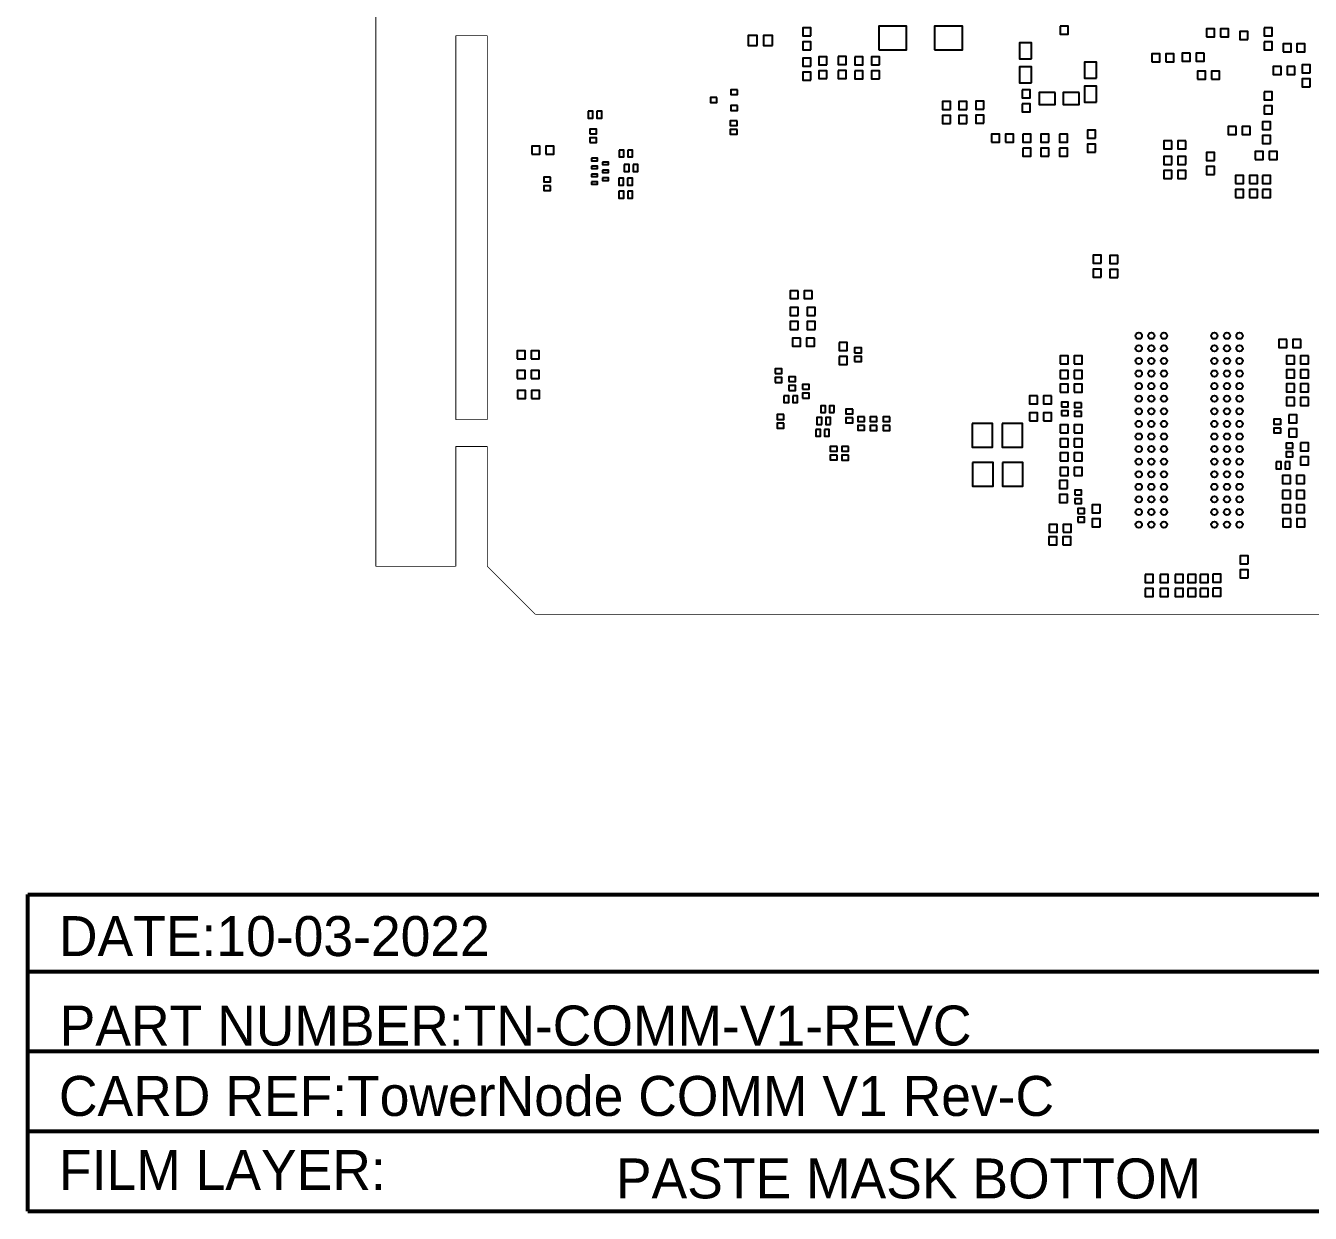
# Model space of a CAD drawing. Extents: x -29 to 115, y -38 to 102.
# Drawn here: x -29.3 to 52.3, y -38.1 to 37.4 of the extents above; entities that cross this region are included whole.
import ezdxf

# ---------------------------------------------------------------- set-up
doc = ezdxf.new("R2010")
doc.units = 0
for name, color, linetype in [('BG_OUTLINE', 254, 'CONTINUOUS'), ('DF_FILM_LABEL_OUTLINE', 85, 'CONTINUOUS'), ('PG_PASTEMASK_BOTTOM', 85, 'CONTINUOUS'), ('PIN_PASTEMASK_BOTTOM', 85, 'CONTINUOUS')]:
    doc.layers.add(name, color=color, linetype=linetype)

msp = doc.modelspace()

# ---------------------------------------------------------------- linework, layer by layer
at = {"layer": 'BG_OUTLINE', "const_width": 0.0508}
for points in [[(-7.079996, 98.552), (-7.079996, 3.048)], [(-1.999996, 36.7792), (-1.999996, 12.3698)], [(-1.999996, 36.7792), (0, 36.7792)], [(0, 36.7792), (0, 12.3698)], [(-1.999996, 12.3698), (0, 12.3698)], [(-1.999996, 10.668), (-1.999996, 3.048)], [(-1.999996, 10.668), (0, 10.668)], [(0, 10.668), (0, 3.048)], [(-7.079996, 3.048), (-1.999996, 3.048)], [(3.048, 0), (0, 3.048)], [(3.048, 0), (85.852, 0)], [(3.048, -0.000406), (85.851187, -0.000406)]]:
    msp.add_lwpolyline(points, dxfattribs=at)
at = {"layer": 'DF_FILM_LABEL_OUTLINE', "const_width": 0.254}
for points in [[(-29.197605, -17.795189), (-29.197605, -37.945263)], [(-29.197605, -17.828463), (114.439395, -17.828463)], [(-29.197605, -22.705263), (114.426695, -22.705263)], [(-29.197605, -27.785263), (114.401295, -27.785263)], [(-29.197605, -32.865263), (114.439395, -32.865263)], [(114.439395, -37.945263), (-29.197605, -37.945263)]]:
    msp.add_lwpolyline(points, dxfattribs=at)
at = {"layer": 'PIN_PASTEMASK_BOTTOM'}
for points in [[(17.143247, 36.16137), (17.143247, 36.79129), (16.583177, 36.79129), (16.583177, 36.16137)], [(18.113019, 36.16137), (18.113019, 36.79129), (17.552949, 36.79129), (17.552949, 36.16137)], [(20.554493, 36.758778), (20.554493, 37.266778), (20.046493, 37.266778), (20.046493, 36.758778)], [(24.867006, 35.868153), (26.645006, 35.868153), (26.645006, 37.392153), (24.867006, 37.392153)], [(28.423006, 35.868153), (30.201006, 35.868153), (30.201006, 37.392153), (28.423006, 37.392153)], [(36.406811, 37.382602), (36.406811, 36.874602), (36.914811, 36.874602), (36.914811, 37.382602)], [(45.703211, 36.696802), (46.211211, 36.696802), (46.211211, 37.204802), (45.703211, 37.204802)], [(46.592211, 36.696802), (47.100211, 36.696802), (47.100211, 37.204802), (46.592211, 37.204802)], [(48.319411, 36.544402), (48.319411, 37.052402), (47.811411, 37.052402), (47.811411, 36.544402)], [(49.360811, 37.281002), (49.360811, 36.773002), (49.868811, 36.773002), (49.868811, 37.281002)], [(20.554493, 35.869778), (20.554493, 36.377778), (20.046493, 36.377778), (20.046493, 35.869778)], [(34.578011, 35.299802), (34.578011, 36.315802), (33.816011, 36.315802), (33.816011, 35.299802)], [(49.360811, 36.392002), (49.360811, 35.884002), (49.868811, 35.884002), (49.868811, 36.392002)], [(50.554611, 35.757002), (51.062611, 35.757002), (51.062611, 36.265002), (50.554611, 36.265002)], [(51.443611, 35.757002), (51.951611, 35.757002), (51.951611, 36.265002), (51.443611, 36.265002)], [(20.554594, 34.843212), (20.554594, 35.351212), (20.046594, 35.351212), (20.046594, 34.843212)], [(21.57222, 34.934246), (21.57222, 35.442246), (21.06422, 35.442246), (21.06422, 34.934246)], [(22.29805, 35.44377), (22.29805, 34.93577), (22.80605, 34.93577), (22.80605, 35.44377)], [(23.350118, 35.437369), (23.350118, 34.929369), (23.858118, 34.929369), (23.858118, 35.437369)], [(24.923191, 34.932214), (24.923191, 35.440214), (24.415191, 35.440214), (24.415191, 34.932214)], [(42.223411, 35.122002), (42.731411, 35.122002), (42.731411, 35.630002), (42.223411, 35.630002)], [(43.112411, 35.122002), (43.620411, 35.122002), (43.620411, 35.630002), (43.112411, 35.630002)], [(44.661811, 35.655402), (44.153811, 35.655402), (44.153811, 35.147402), (44.661811, 35.147402)], [(45.550811, 35.655402), (45.042811, 35.655402), (45.042811, 35.147402), (45.550811, 35.147402)], [(20.554594, 33.954212), (20.554594, 34.462212), (20.046594, 34.462212), (20.046594, 33.954212)], [(21.57222, 34.045246), (21.57222, 34.553246), (21.06422, 34.553246), (21.06422, 34.045246)], [(22.29805, 34.55477), (22.29805, 34.04677), (22.80605, 34.04677), (22.80605, 34.55477)], [(23.350118, 34.548369), (23.350118, 34.040369), (23.858118, 34.040369), (23.858118, 34.548369)], [(24.923191, 34.043214), (24.923191, 34.551214), (24.415191, 34.551214), (24.415191, 34.043214)], [(34.578011, 33.775802), (34.578011, 34.791802), (33.816011, 34.791802), (33.816011, 33.775802)], [(38.713004, 34.075802), (38.713004, 35.091802), (37.951004, 35.091802), (37.951004, 34.075802)], [(45.119011, 34.004402), (45.627011, 34.004402), (45.627011, 34.512402), (45.119011, 34.512402)], [(46.008011, 34.004402), (46.516011, 34.004402), (46.516011, 34.512402), (46.008011, 34.512402)], [(50.427611, 34.817202), (49.919611, 34.817202), (49.919611, 34.309202), (50.427611, 34.309202)], [(51.316611, 34.817202), (50.808611, 34.817202), (50.808611, 34.309202), (51.316611, 34.309202)], [(52.273403, 34.405799), (52.273403, 34.913799), (51.765403, 34.913799), (51.765403, 34.405799)], [(38.713004, 32.551802), (38.713004, 33.567802), (37.951004, 33.567802), (37.951004, 32.551802)], [(52.273403, 33.516799), (52.273403, 34.024799), (51.765403, 34.024799), (51.765403, 33.516799)], [(14.591284, 32.840994), (14.181277, 32.840994), (14.181277, 32.530986), (14.591284, 32.530986)], [(15.891307, 33.340992), (15.4813, 33.340992), (15.4813, 33.030985), (15.891307, 33.030985)], [(33.993226, 33.332115), (33.993226, 32.824115), (34.501226, 32.824115), (34.501226, 33.332115)], [(36.076611, 33.166202), (35.060611, 33.166202), (35.060611, 32.404202), (36.076611, 32.404202)], [(37.600611, 33.166202), (36.584611, 33.166202), (36.584611, 32.404202), (37.600611, 32.404202)], [(49.360811, 33.217002), (49.360811, 32.709002), (49.868811, 32.709002), (49.868811, 33.217002)], [(6.409512, 31.968897), (6.409512, 31.537097), (6.714312, 31.537097), (6.714312, 31.968897)], [(6.964299, 31.968897), (6.964299, 31.537097), (7.269099, 31.537097), (7.269099, 31.968897)], [(15.891307, 32.340994), (15.4813, 32.340994), (15.4813, 32.030988), (15.891307, 32.030988)], [(29.420718, 32.094424), (29.420718, 32.602424), (28.912718, 32.602424), (28.912718, 32.094424)], [(30.477054, 32.090157), (30.477054, 32.598157), (29.969054, 32.598157), (29.969054, 32.090157)], [(31.537859, 32.104279), (31.537859, 32.612279), (31.029859, 32.612279), (31.029859, 32.104279)], [(33.993226, 32.443115), (33.993226, 31.935115), (34.501226, 31.935115), (34.501226, 32.443115)], [(49.360811, 32.328002), (49.360811, 31.820002), (49.868811, 31.820002), (49.868811, 32.328002)], [(15.869488, 31.368289), (15.437688, 31.368289), (15.437688, 31.063489), (15.869488, 31.063489)], [(29.420718, 31.205424), (29.420718, 31.713424), (28.912718, 31.713424), (28.912718, 31.205424)], [(30.477054, 31.201157), (30.477054, 31.709157), (29.969054, 31.709157), (29.969054, 31.201157)], [(31.537859, 31.215279), (31.537859, 31.723279), (31.029859, 31.723279), (31.029859, 31.215279)], [(49.767211, 30.804002), (49.767211, 31.312002), (49.259211, 31.312002), (49.259211, 30.804002)], [(6.517437, 30.539461), (6.949237, 30.539461), (6.949237, 30.844261), (6.517437, 30.844261)], [(6.517437, 29.984675), (6.949237, 29.984675), (6.949237, 30.289475), (6.517437, 30.289475)], [(15.869488, 30.813502), (15.437688, 30.813502), (15.437688, 30.508702), (15.869488, 30.508702)], [(32.043218, 30.017009), (32.551218, 30.017009), (32.551218, 30.525009), (32.043218, 30.525009)], [(32.932218, 30.017009), (33.440218, 30.017009), (33.440218, 30.525009), (32.932218, 30.525009)], [(34.01883, 30.523891), (34.01883, 30.015891), (34.52683, 30.015891), (34.52683, 30.523891)], [(35.66983, 30.0101), (35.66983, 30.5181), (35.16183, 30.5181), (35.16183, 30.0101)], [(36.356011, 30.524602), (36.356011, 30.016602), (36.864011, 30.016602), (36.864011, 30.524602)], [(38.642011, 30.270602), (38.642011, 30.778602), (38.134011, 30.778602), (38.134011, 30.270602)], [(47.585071, 30.995214), (47.077071, 30.995214), (47.077071, 30.487214), (47.585071, 30.487214)], [(48.474071, 30.995214), (47.966071, 30.995214), (47.966071, 30.487214), (48.474071, 30.487214)], [(49.767211, 29.915002), (49.767211, 30.423002), (49.259211, 30.423002), (49.259211, 29.915002)], [(2.826106, 29.242715), (3.334106, 29.242715), (3.334106, 29.750715), (2.826106, 29.750715)], [(3.715106, 29.242715), (4.223106, 29.242715), (4.223106, 29.750715), (3.715106, 29.750715)], [(8.371916, 29.499103), (8.371916, 29.067303), (8.676716, 29.067303), (8.676716, 29.499103)], [(8.926703, 29.499103), (8.926703, 29.067303), (9.231503, 29.067303), (9.231503, 29.499103)], [(34.01883, 29.634891), (34.01883, 29.126891), (34.52683, 29.126891), (34.52683, 29.634891)], [(35.66983, 29.1211), (35.66983, 29.6291), (35.16183, 29.6291), (35.16183, 29.1211)], [(36.356011, 29.635602), (36.356011, 29.127602), (36.864011, 29.127602), (36.864011, 29.635602)], [(38.642011, 29.381602), (38.642011, 29.889602), (38.134011, 29.889602), (38.134011, 29.381602)], [(43.487111, 30.095495), (42.979111, 30.095495), (42.979111, 29.587495), (43.487111, 29.587495)], [(44.376111, 30.095495), (43.868111, 30.095495), (43.868111, 29.587495), (44.376111, 29.587495)], [(48.794391, 28.899002), (49.302391, 28.899002), (49.302391, 29.407002), (48.794391, 29.407002)], [(49.683391, 28.899002), (50.191391, 28.899002), (50.191391, 29.407002), (49.683391, 29.407002)], [(6.61228, 28.982213), (6.61228, 28.8322), (7.01228, 28.8322), (7.01228, 28.982213)], [(7.312304, 28.732201), (7.312304, 28.582188), (7.712304, 28.582188), (7.712304, 28.732201)], [(8.707018, 28.583103), (8.707018, 28.151303), (9.011818, 28.151303), (9.011818, 28.583103)], [(9.261805, 28.583103), (9.261805, 28.151303), (9.566605, 28.151303), (9.566605, 28.583103)], [(43.487111, 28.589097), (43.487111, 29.097097), (42.979111, 29.097097), (42.979111, 28.589097)], [(44.376111, 28.589097), (44.376111, 29.097097), (43.868111, 29.097097), (43.868111, 28.589097)], [(46.211109, 28.848406), (46.211109, 29.356406), (45.703109, 29.356406), (45.703109, 28.848406)], [(4.016045, 27.792096), (3.584245, 27.792096), (3.584245, 27.487296), (4.016045, 27.487296)], [(6.61228, 28.482214), (6.61228, 28.332201), (7.01228, 28.332201), (7.01228, 28.482214)], [(6.61228, 27.982189), (6.61228, 27.832177), (7.01228, 27.832177), (7.01228, 27.982189)], [(7.312304, 28.232202), (7.312304, 28.082189), (7.712304, 28.082189), (7.712304, 28.232202)], [(43.487111, 27.700097), (43.487111, 28.208097), (42.979111, 28.208097), (42.979111, 27.700097)], [(44.376111, 27.700097), (44.376111, 28.208097), (43.868111, 28.208097), (43.868111, 27.700097)], [(46.211109, 27.959406), (46.211109, 28.467406), (45.703109, 28.467406), (45.703109, 27.959406)], [(47.532849, 27.380184), (48.040849, 27.380184), (48.040849, 27.888184), (47.532849, 27.888184)], [(48.421849, 27.380184), (48.929849, 27.380184), (48.929849, 27.888184), (48.421849, 27.888184)], [(49.256899, 27.891613), (49.256899, 27.383613), (49.764899, 27.383613), (49.764899, 27.891613)], [(4.016045, 27.237309), (3.584245, 27.237309), (3.584245, 26.932509), (4.016045, 26.932509)], [(6.61228, 27.48219), (6.61228, 27.332178), (7.01228, 27.332178), (7.01228, 27.48219)], [(7.312304, 27.732203), (7.312304, 27.58219), (7.712304, 27.58219), (7.712304, 27.732203)], [(8.360207, 27.712797), (8.360207, 27.280997), (8.665007, 27.280997), (8.665007, 27.712797)], [(8.914994, 27.712797), (8.914994, 27.280997), (9.219794, 27.280997), (9.219794, 27.712797)], [(47.539351, 26.492403), (48.047351, 26.492403), (48.047351, 27.000403), (47.539351, 27.000403)], [(48.428351, 26.492403), (48.936351, 26.492403), (48.936351, 27.000403), (48.428351, 27.000403)], [(49.256899, 27.002613), (49.256899, 26.494613), (49.764899, 26.494613), (49.764899, 27.002613)], [(8.365414, 26.891005), (8.365414, 26.459205), (8.670214, 26.459205), (8.670214, 26.891005)], [(8.920201, 26.891005), (8.920201, 26.459205), (9.225001, 26.459205), (9.225001, 26.891005)], [(38.994791, 22.308414), (38.994791, 22.816414), (38.486791, 22.816414), (38.486791, 22.308414)], [(40.051126, 22.30628), (40.051126, 22.81428), (39.543126, 22.81428), (39.543126, 22.30628)], [(38.994791, 21.419414), (38.994791, 21.927414), (38.486791, 21.927414), (38.486791, 21.419414)], [(40.051126, 21.41728), (40.051126, 21.92528), (39.543126, 21.92528), (39.543126, 21.41728)], [(19.755917, 20.570546), (19.247917, 20.570546), (19.247917, 20.062546), (19.755917, 20.062546)], [(20.644917, 20.570546), (20.136917, 20.570546), (20.136917, 20.062546), (20.644917, 20.062546)], [(19.747789, 18.98843), (19.747789, 19.49643), (19.239789, 19.49643), (19.239789, 18.98843)], [(20.830134, 18.997066), (20.830134, 19.505066), (20.322134, 19.505066), (20.322134, 18.997066)], [(19.747789, 18.09943), (19.747789, 18.60743), (19.239789, 18.60743), (19.239789, 18.09943)], [(20.830134, 18.108066), (20.830134, 18.616066), (20.322134, 18.616066), (20.322134, 18.108066)], [(19.903643, 17.54825), (19.395643, 17.54825), (19.395643, 17.04025), (19.903643, 17.04025)], [(20.792643, 17.54825), (20.284643, 17.54825), (20.284643, 17.04025), (20.792643, 17.04025)], [(22.356572, 17.284192), (22.356572, 16.776192), (22.864572, 16.776192), (22.864572, 17.284192)], [(50.804902, 17.471593), (50.296902, 17.471593), (50.296902, 16.963593), (50.804902, 16.963593)], [(51.693902, 17.471593), (51.185902, 17.471593), (51.185902, 16.963593), (51.693902, 16.963593)], [(1.903679, 16.245637), (2.411679, 16.245637), (2.411679, 16.753637), (1.903679, 16.753637)], [(2.792679, 16.245637), (3.300679, 16.245637), (3.300679, 16.753637), (2.792679, 16.753637)], [(22.356572, 16.395192), (22.356572, 15.887192), (22.864572, 15.887192), (22.864572, 16.395192)], [(23.337723, 16.626459), (23.769523, 16.626459), (23.769523, 16.931259), (23.337723, 16.931259)], [(23.337723, 16.071672), (23.769523, 16.071672), (23.769523, 16.376472), (23.337723, 16.376472)], [(36.401908, 15.915208), (36.909908, 15.915208), (36.909908, 16.423208), (36.401908, 16.423208)], [(37.290908, 15.915208), (37.798908, 15.915208), (37.798908, 16.423208), (37.290908, 16.423208)], [(51.283591, 16.435603), (50.775591, 16.435603), (50.775591, 15.927603), (51.283591, 15.927603)], [(52.172591, 16.435603), (51.664591, 16.435603), (51.664591, 15.927603), (52.172591, 15.927603)], [(18.288711, 15.29621), (18.720511, 15.29621), (18.720511, 15.60101), (18.288711, 15.60101)], [(51.283591, 15.545689), (50.775591, 15.545689), (50.775591, 15.037689), (51.283591, 15.037689)], [(52.172591, 15.545689), (51.664591, 15.545689), (51.664591, 15.037689), (52.172591, 15.037689)], [(1.90754, 14.983257), (2.41554, 14.983257), (2.41554, 15.491257), (1.90754, 15.491257)], [(2.79654, 14.983257), (3.30454, 14.983257), (3.30454, 15.491257), (2.79654, 15.491257)], [(18.288711, 14.741423), (18.720511, 14.741423), (18.720511, 15.046223), (18.288711, 15.046223)], [(19.156578, 14.787296), (19.588378, 14.787296), (19.588378, 15.092096), (19.156578, 15.092096)], [(36.401908, 14.995703), (36.909908, 14.995703), (36.909908, 15.503703), (36.401908, 15.503703)], [(37.290908, 14.995703), (37.798908, 14.995703), (37.798908, 15.503703), (37.290908, 15.503703)], [(1.918919, 13.711225), (2.426919, 13.711225), (2.426919, 14.219225), (1.918919, 14.219225)], [(2.807919, 13.711225), (3.315919, 13.711225), (3.315919, 14.219225), (2.807919, 14.219225)], [(18.850635, 13.893089), (18.850635, 13.461289), (19.155435, 13.461289), (19.155435, 13.893089)], [(19.156578, 14.232509), (19.588378, 14.232509), (19.588378, 14.537309), (19.156578, 14.537309)], [(19.405422, 13.893089), (19.405422, 13.461289), (19.710222, 13.461289), (19.710222, 13.893089)], [(20.024141, 14.302156), (20.455941, 14.302156), (20.455941, 14.606956), (20.024141, 14.606956)], [(20.024141, 13.747369), (20.455941, 13.747369), (20.455941, 14.052169), (20.024141, 14.052169)], [(34.957207, 13.887806), (34.449207, 13.887806), (34.449207, 13.379806), (34.957207, 13.379806)], [(35.846207, 13.887806), (35.338207, 13.887806), (35.338207, 13.379806), (35.846207, 13.379806)], [(36.401908, 14.115593), (36.909908, 14.115593), (36.909908, 14.623593), (36.401908, 14.623593)], [(37.290908, 14.115593), (37.798908, 14.115593), (37.798908, 14.623593), (37.290908, 14.623593)], [(51.283591, 14.645894), (50.775591, 14.645894), (50.775591, 14.137894), (51.283591, 14.137894)], [(52.172591, 14.645894), (51.664591, 14.645894), (51.664591, 14.137894), (52.172591, 14.137894)], [(21.494166, 12.823444), (21.494166, 13.255244), (21.189366, 13.255244), (21.189366, 12.823444)], [(22.048953, 12.823444), (22.048953, 13.255244), (21.744153, 13.255244), (21.744153, 12.823444)], [(36.478769, 13.186283), (36.910569, 13.186283), (36.910569, 13.491083), (36.478769, 13.491083)], [(37.746127, 13.447801), (37.314327, 13.447801), (37.314327, 13.143001), (37.746127, 13.143001)], [(51.283591, 13.785698), (50.775591, 13.785698), (50.775591, 13.277698), (51.283591, 13.277698)], [(52.172591, 13.785698), (51.664591, 13.785698), (51.664591, 13.277698), (52.172591, 13.277698)], [(18.847003, 12.693421), (18.415203, 12.693421), (18.415203, 12.388621), (18.847003, 12.388621)], [(21.249919, 12.07069), (21.249919, 12.50249), (20.945119, 12.50249), (20.945119, 12.07069)], [(21.804706, 12.07069), (21.804706, 12.50249), (21.499906, 12.50249), (21.499906, 12.07069)], [(23.219867, 13.038252), (22.788067, 13.038252), (22.788067, 12.733452), (23.219867, 12.733452)], [(23.219867, 12.483465), (22.788067, 12.483465), (22.788067, 12.178665), (23.219867, 12.178665)], [(23.972622, 12.55555), (23.540822, 12.55555), (23.540822, 12.25075), (23.972622, 12.25075)], [(24.748439, 12.549759), (24.316639, 12.549759), (24.316639, 12.244959), (24.748439, 12.244959)], [(25.581661, 12.549759), (25.149861, 12.549759), (25.149861, 12.244959), (25.581661, 12.244959)], [(34.45195, 12.297461), (34.95995, 12.297461), (34.95995, 12.805461), (34.45195, 12.805461)], [(35.34095, 12.297461), (35.84895, 12.297461), (35.84895, 12.805461), (35.34095, 12.805461)], [(36.478769, 12.631496), (36.910569, 12.631496), (36.910569, 12.936296), (36.478769, 12.936296)], [(37.746127, 12.893015), (37.314327, 12.893015), (37.314327, 12.588215), (37.746127, 12.588215)], [(50.410796, 12.392889), (49.978996, 12.392889), (49.978996, 12.088089), (50.410796, 12.088089)], [(50.914605, 12.672771), (50.914605, 12.164771), (51.422605, 12.164771), (51.422605, 12.672771)], [(18.847003, 12.138635), (18.415203, 12.138635), (18.415203, 11.833835), (18.847003, 11.833835)], [(20.867599, 11.755526), (20.867599, 11.323726), (21.172399, 11.323726), (21.172399, 11.755526)], [(21.422385, 11.755526), (21.422385, 11.323726), (21.727185, 11.323726), (21.727185, 11.755526)], [(23.972622, 12.000763), (23.540822, 12.000763), (23.540822, 11.695963), (23.972622, 11.695963)], [(24.748439, 11.994972), (24.316639, 11.994972), (24.316639, 11.690172), (24.748439, 11.690172)], [(25.581661, 11.994972), (25.149861, 11.994972), (25.149861, 11.690172), (25.581661, 11.690172)], [(30.809997, 12.120702), (30.809997, 10.622102), (32.105397, 10.622102), (32.105397, 12.120702)], [(32.710018, 12.120702), (32.710018, 10.622102), (34.005418, 10.622102), (34.005418, 12.120702)], [(36.401908, 11.528704), (36.909908, 11.528704), (36.909908, 12.036704), (36.401908, 12.036704)], [(37.290908, 11.528704), (37.798908, 11.528704), (37.798908, 12.036704), (37.290908, 12.036704)], [(50.410796, 11.838102), (49.978996, 11.838102), (49.978996, 11.533302), (50.410796, 11.533302)], [(50.914605, 11.783771), (50.914605, 11.275771), (51.422605, 11.275771), (51.422605, 11.783771)], [(22.220123, 10.670769), (21.788323, 10.670769), (21.788323, 10.365969), (22.220123, 10.365969)], [(22.949814, 10.664977), (22.518014, 10.664977), (22.518014, 10.360177), (22.949814, 10.360177)], [(36.401908, 10.642092), (36.909908, 10.642092), (36.909908, 11.150092), (36.401908, 11.150092)], [(37.290908, 10.642092), (37.798908, 10.642092), (37.798908, 11.150092), (37.290908, 11.150092)], [(51.180594, 10.874273), (50.748794, 10.874273), (50.748794, 10.569473), (51.180594, 10.569473)], [(51.658825, 10.889386), (51.658825, 10.381386), (52.166825, 10.381386), (52.166825, 10.889386)], [(22.220123, 10.115982), (21.788323, 10.115982), (21.788323, 9.811182), (22.220123, 9.811182)], [(22.949814, 10.110191), (22.518014, 10.110191), (22.518014, 9.805391), (22.949814, 9.805391)], [(36.401908, 9.755607), (36.909908, 9.755607), (36.909908, 10.263607), (36.401908, 10.263607)], [(37.290908, 9.755607), (37.798908, 9.755607), (37.798908, 10.263607), (37.290908, 10.263607)], [(51.180594, 10.319487), (50.748794, 10.319487), (50.748794, 10.014687), (51.180594, 10.014687)], [(51.658825, 10.000386), (51.658825, 9.492386), (52.166825, 9.492386), (52.166825, 10.000386)], [(30.836286, 9.651111), (30.836286, 8.152511), (32.131686, 8.152511), (32.131686, 9.651111)], [(32.736307, 9.651111), (32.736307, 8.152511), (34.031707, 8.152511), (34.031707, 9.651111)], [(36.401908, 8.813292), (36.909908, 8.813292), (36.909908, 9.321292), (36.401908, 9.321292)], [(37.290908, 8.813292), (37.798908, 8.813292), (37.798908, 9.321292), (37.290908, 9.321292)], [(50.128703, 9.685807), (50.128703, 9.254007), (50.433503, 9.254007), (50.433503, 9.685807)], [(50.68349, 9.685807), (50.68349, 9.254007), (50.98829, 9.254007), (50.98829, 9.685807)], [(36.872469, 7.995818), (36.872469, 8.503818), (36.364469, 8.503818), (36.364469, 7.995818)], [(51.030048, 8.827389), (50.522048, 8.827389), (50.522048, 8.319389), (51.030048, 8.319389)], [(51.919048, 8.827389), (51.411048, 8.827389), (51.411048, 8.319389), (51.919048, 8.319389)], [(36.872469, 7.106818), (36.872469, 7.614818), (36.364469, 7.614818), (36.364469, 7.106818)], [(37.320423, 7.59554), (37.752223, 7.59554), (37.752223, 7.90034), (37.320423, 7.90034)], [(37.320423, 7.040753), (37.752223, 7.040753), (37.752223, 7.345553), (37.320423, 7.345553)], [(51.030048, 7.878191), (50.522048, 7.878191), (50.522048, 7.370191), (51.030048, 7.370191)], [(51.919048, 7.878191), (51.411048, 7.878191), (51.411048, 7.370191), (51.919048, 7.370191)], [(37.518238, 6.415659), (37.950038, 6.415659), (37.950038, 6.720459), (37.518238, 6.720459)], [(38.940537, 6.452311), (38.940537, 6.960311), (38.432537, 6.960311), (38.432537, 6.452311)], [(51.030048, 6.96849), (50.522048, 6.96849), (50.522048, 6.46049), (51.030048, 6.46049)], [(51.919048, 6.96849), (51.411048, 6.96849), (51.411048, 6.46049), (51.919048, 6.46049)], [(35.692512, 5.210708), (36.200512, 5.210708), (36.200512, 5.718708), (35.692512, 5.718708)], [(36.581512, 5.210708), (37.089512, 5.210708), (37.089512, 5.718708), (36.581512, 5.718708)], [(37.518238, 5.860872), (37.950038, 5.860872), (37.950038, 6.165672), (37.518238, 6.165672)], [(38.940537, 5.563311), (38.940537, 6.071311), (38.432537, 6.071311), (38.432537, 5.563311)], [(51.049758, 6.058891), (50.541758, 6.058891), (50.541758, 5.550891), (51.049758, 5.550891)], [(51.938758, 6.058891), (51.430758, 6.058891), (51.430758, 5.550891), (51.938758, 5.550891)], [(35.687406, 4.421099), (36.195406, 4.421099), (36.195406, 4.929099), (35.687406, 4.929099)], [(36.576406, 4.421099), (37.084406, 4.421099), (37.084406, 4.929099), (36.576406, 4.929099)], [(48.340061, 3.208528), (48.340061, 3.716528), (47.832061, 3.716528), (47.832061, 3.208528)], [(41.805708, 2.520391), (41.805708, 2.012391), (42.313708, 2.012391), (42.313708, 2.520391)], [(42.751502, 2.520391), (42.751502, 2.012391), (43.259502, 2.012391), (43.259502, 2.520391)], [(43.697296, 2.533498), (43.697296, 2.025498), (44.205296, 2.025498), (44.205296, 2.533498)], [(44.511697, 2.520391), (44.511697, 2.012391), (45.019697, 2.012391), (45.019697, 2.520391)], [(45.301687, 2.533498), (45.301687, 2.025498), (45.809687, 2.025498), (45.809687, 2.533498)], [(46.101102, 2.546909), (46.101102, 2.038909), (46.609102, 2.038909), (46.609102, 2.546909)], [(48.340061, 2.319528), (48.340061, 2.827528), (47.832061, 2.827528), (47.832061, 2.319528)], [(43.697296, 1.644498), (43.697296, 1.136498), (44.205296, 1.136498), (44.205296, 1.644498)], [(45.301687, 1.644498), (45.301687, 1.136498), (45.809687, 1.136498), (45.809687, 1.644498)], [(46.101102, 1.657909), (46.101102, 1.149909), (46.609102, 1.149909), (46.609102, 1.657909)], [(41.805708, 1.631391), (41.805708, 1.123391), (42.313708, 1.123391), (42.313708, 1.631391)], [(42.751502, 1.631391), (42.751502, 1.123391), (43.259502, 1.123391), (43.259502, 1.631391)], [(44.511697, 1.631391), (44.511697, 1.123391), (45.019697, 1.123391), (45.019697, 1.631391)]]:
    msp.add_lwpolyline(points, close=True, dxfattribs=at)
for centre in [(41.393897, 17.702479), (42.193896, 17.702479), (42.993894, 17.702479), (46.193888, 17.702479), (46.993886, 17.702479), (47.793885, 17.702479), (41.393897, 16.902481), (42.193896, 16.902481), (42.993894, 16.902481), (46.193888, 16.902481), (46.993886, 16.902481), (47.793885, 16.902481), (41.393897, 16.102482), (42.193896, 16.102482), (42.993894, 16.102482), (46.193888, 16.102482), (46.993886, 16.102482), (47.793885, 16.102482), (41.393897, 15.302484), (41.393897, 14.502486), (42.193896, 15.302484), (42.193896, 14.502486), (42.993894, 15.302484), (42.993894, 14.502486), (46.193888, 15.302484), (46.193888, 14.502486), (46.993886, 15.302484), (46.993886, 14.502486), (47.793885, 15.302484), (47.793885, 14.502486), (41.393897, 13.702487), (42.193896, 13.702487), (42.993894, 13.702487), (46.193888, 13.702487), (46.993886, 13.702487), (47.793885, 13.702487), (41.393897, 12.902489), (42.193896, 12.902489), (42.993894, 12.902489), (46.193888, 12.902489), (46.993886, 12.902489), (47.793885, 12.902489), (41.393897, 12.10249), (42.193896, 12.10249), (42.993894, 12.10249), (46.193888, 12.10249), (46.993886, 12.10249), (47.793885, 12.10249), (41.393897, 11.302492), (42.193896, 11.302492), (42.993894, 11.302492), (46.193888, 11.302492), (46.993886, 11.302492), (47.793885, 11.302492), (41.393897, 10.502494), (42.193896, 10.502494), (42.993894, 10.502494), (46.193888, 10.502494), (46.993886, 10.502494), (47.793885, 10.502494), (41.393897, 9.702495), (42.193896, 9.702495), (42.993894, 9.702495), (46.193888, 9.702495), (46.993886, 9.702495), (47.793885, 9.702495), (41.393897, 8.902497), (42.193896, 8.902497), (42.993894, 8.902497), (46.193888, 8.902497), (46.993886, 8.902497), (47.793885, 8.902497), (41.393897, 8.102498), (42.193896, 8.102498), (42.993894, 8.102498), (46.193888, 8.102498), (46.993886, 8.102498), (47.793885, 8.102498), (41.393897, 7.3025), (42.193896, 7.3025), (42.993894, 7.3025), (46.193888, 7.3025), (46.993886, 7.3025), (47.793885, 7.3025), (41.393897, 6.502502), (42.193896, 6.502502), (42.993894, 6.502502), (46.193888, 6.502502), (46.993886, 6.502502), (47.793885, 6.502502), (41.393897, 5.702503), (42.193896, 5.702503), (42.993894, 5.702503), (46.193888, 5.702503), (46.993886, 5.702503), (47.793885, 5.702503)]:
    msp.add_circle(centre, 0.2, dxfattribs=at)

# ---------------------------------------------------------------- texts
at = {"layer": 'DF_FILM_LABEL_OUTLINE'}
for s, p in [('DATE:10-03-2022', (-27.212442, -21.72208)), ('PART NUMBER:TN-COMM-V1-REVC', (-27.164284, -27.40721)), ('CARD REF:TowerNode COMM V1 Rev-C', (-27.212442, -31.88208)), ('FILM LAYER:', (-27.212442, -36.58108))]:
    msp.add_text(s, height=2.54, dxfattribs=at).set_placement(p)
at = {"layer": 'PG_PASTEMASK_BOTTOM'}
msp.add_text('PASTE MASK BOTTOM', height=2.54, dxfattribs=at).set_placement((8.170469, -37.123878))

doc.saveas('drawing.dxf')
